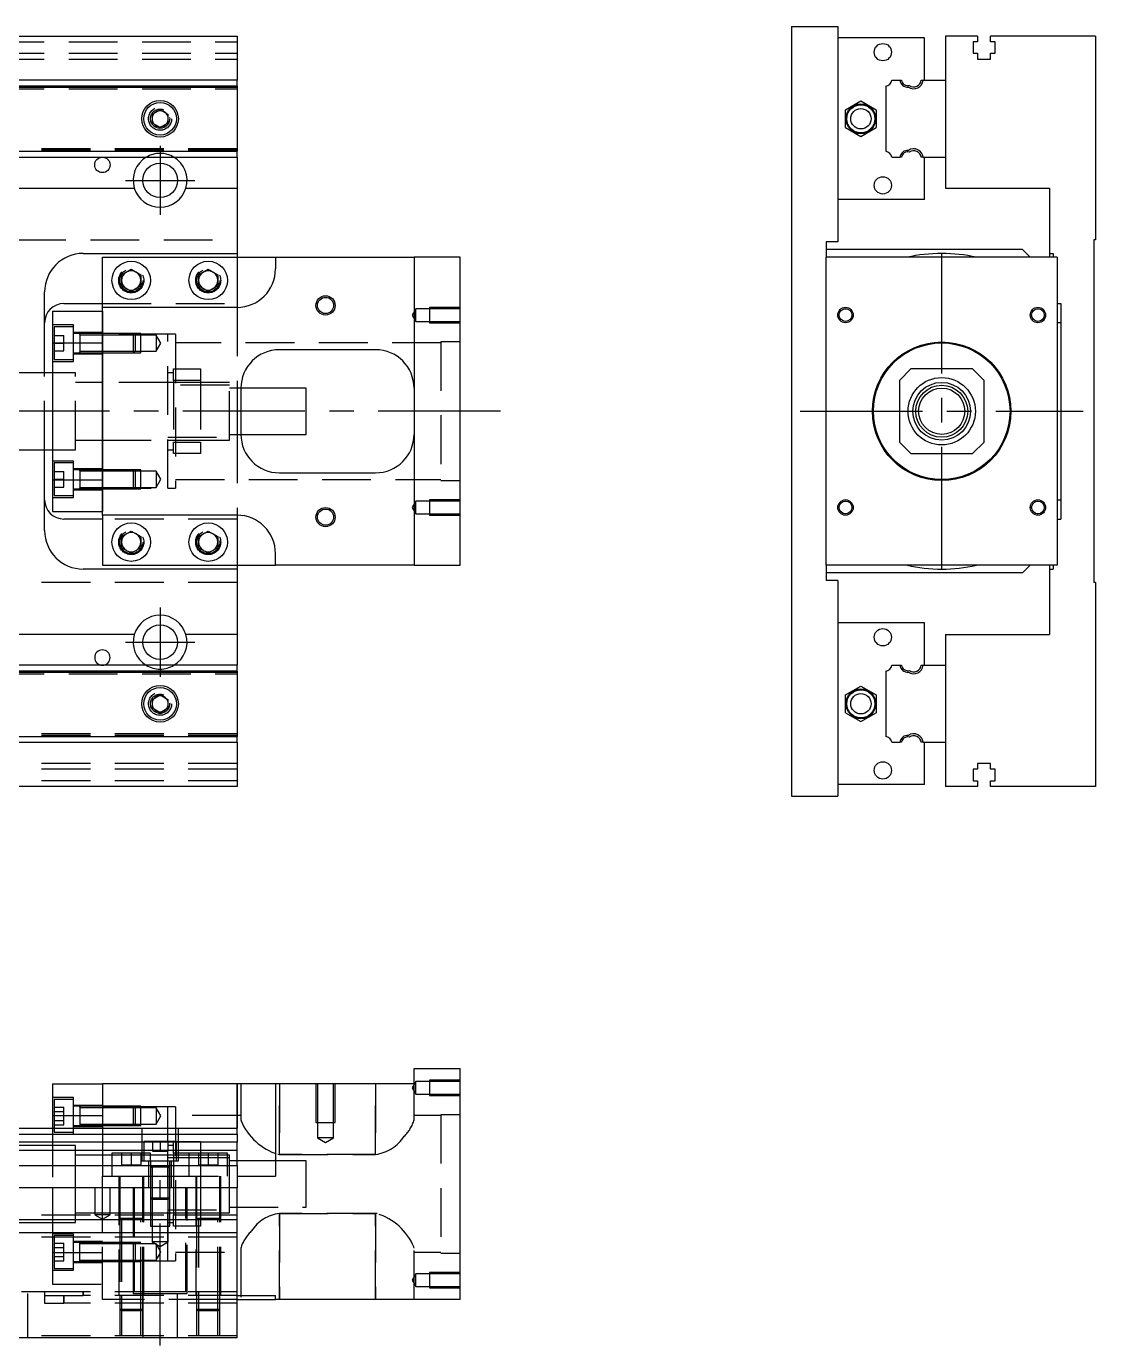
# Model space of a CAD drawing. Extents: x -20 to 743, y -294 to 102.
# Drawn here: x 465.2 to 743.1, y -242.8 to 100 of the extents above; entities that cross this region are included whole.
import ezdxf

# ---------------------------------------------------------------- set-up
doc = ezdxf.new("R2010")
doc.units = 0
doc.linetypes.add('CENTER', pattern=[50.8, 31.75, -6.35, 6.35, -6.35])
doc.linetypes.add('DASHED', pattern=[19.05, 12.7, -6.35])
doc.layers.get('0').update_dxf_attribs({"linetype": 'CONTINUOUS'})
doc.layers.add('CENTER', color=1, linetype='CENTER')

msp = doc.modelspace()

# ---------------------------------------------------------------- linework, layer by layer
at = {"color": 7, "linetype": 'CONTINUOUS'}
for p, q in [((664.13, 100), (676.13, 100)), ((664.13, 100), (664.13, -100)), ((676.13, 100), (676.13, 44)), ((335, 97.5), (520, 97.5)), ((520, 97.5), (520, 86)), ((698.63, 97), (676.13, 97)), ((698.63, 86), (698.63, 97)), ((704.13, 97.5), (704.13, 86)), ((712.43, 97.5), (704.13, 97.5)), ((712.43, 96), (711.28, 96)), ((711.28, 96), (711.28, 93)), ((712.43, 97.5), (712.43, 96)), ((715.83, 96), (715.83, 97.5)), ((743.13, 97.5), (715.83, 97.5)), ((716.98, 96), (715.83, 96)), ((716.98, 93), (716.98, 96)), ((743.13, 97.5), (743.13, 44.5)), ((711.28, 93), (712.43, 93)), ((712.43, 93), (712.43, 91.5)), ((715.83, 91.5), (715.83, 93)), ((715.83, 93), (716.98, 93)), ((712.43, 91.5), (715.83, 91.5)), ((520, 86), (335, 86)), ((520, 84.460392), (520, 86)), ((690.169608, 86), (692.25154, 86)), ((692.25154, 86), (692.65668, 86)), ((697.807372, 86), (698.311934, 86)), ((698.311934, 86), (704.13, 86)), ((704.13, 86), (704.13, 66)), ((704.13, 86), (704.13, 66)), ((520, 84.460392), (335, 84.460392)), ((520, 84.460392), (520, 67.539608)), ((688.63, 84.460392), (688.63, 67.539608)), ((678.130002, 78.309401), (682.130002, 80.618802)), ((682.130002, 80.618802), (686.130002, 78.309401)), ((498, 77.1547), (500, 78.309402)), ((498, 74.8453), (498, 77.1547)), ((500, 78.309402), (502, 77.1547)), ((502, 77.1547), (502, 74.8453)), ((678.130002, 73.690599), (678.130002, 78.309401)), ((686.130002, 78.309401), (686.130002, 73.690599)), ((500, 73.690598), (498, 74.8453)), ((502, 74.8453), (500, 73.690598)), ((678.130002, 73.690599), (682.130002, 71.381198)), ((682.130002, 71.381198), (686.130002, 73.690599)), ((335, 67.539608), (520, 67.539608)), ((335, 66), (520, 66)), ((520, 66), (520, 67.539608)), ((520, 66), (520, 58)), ((690.169608, 66), (692.25154, 66)), ((692.65668, 66), (692.25154, 66)), ((698.311934, 66), (697.807372, 66)), ((698.311934, 66), (704.13, 66)), ((698.63, 55), (698.63, 66)), ((704.13, 66), (704.13, 58)), ((386.708204, 58), (493.291796, 58)), ((506.708204, 58), (520, 58)), ((520, 58), (520, 41)), ((698.63, 55), (676.13, 55)), ((704.13, 58), (731.13, 58)), ((731.13, 58), (731.13, 41)), ((676.13, 44), (673.13, 44)), ((673.13, 44), (673.13, 40)), ((724.13, 42), (673.13, 42)), ((726.13, 40), (724.13, 42)), ((743.13, 44.5), (742.63, 44.5)), ((742.63, 44.5), (742.63, -44.5)), ((480, 41), (520, 41)), ((485, 27), (485, 40)), ((485, 40), (530, 40)), ((520, 41), (520, 40)), ((530, 40), (530, 37)), ((530, 40), (566, 40)), ((566, 40), (566, -40)), ((578, 40), (566, 40)), ((578, -40), (578, 40)), ((673.13, -40), (673.13, 40)), ((733.13, 40), (673.13, 40)), ((731.13, 41), (732.13, 41)), ((731.13, 41), (731.13, 40)), ((732.13, 41), (732.13, 40)), ((733.13, 40), (733.13, -40)), ((490, 35.443376), (492.5, 36.886752)), ((490, 32.556624), (490, 35.443376)), ((492.5, 36.886752), (495, 35.443376)), ((495, 35.443376), (495, 32.556624)), ((510, 35.443376), (512.5, 36.886752)), ((510, 32.556624), (510, 35.443376)), ((512.5, 36.886752), (515, 35.443376)), ((515, 35.443376), (515, 32.556624)), ((470, 10), (470, 31)), ((492.5, 31.113248), (490, 32.556624)), ((495, 32.556624), (492.5, 31.113248)), ((512.5, 31.113248), (510, 32.556624)), ((515, 32.556624), (512.5, 31.113248)), ((475, 28), (485, 28)), ((733.13, 28), (734.13, 28)), ((734.13, 28), (734.13, -28)), ((472, 26), (485, 26)), ((472, 26), (472, 17.78342)), ((485, 17.78342), (485, 27)), ((520, 27), (485, 27)), ((734.13, 23), (733.13, 23)), ((472, 17.78342), (485, 17.78342)), ((472, 17.78342), (472, -17.78342)), ((485, 17.78342), (485, -17.78342)), ((485, -17.78342), (485, 17.78342)), ((556, 16), (531, 16)), ((695.13, 11), (692.13, 8)), ((711.13, 11), (695.13, 11)), ((714.13, 8), (711.13, 11)), ((472, 10), (463, 10)), ((692.13, 8), (692.13, -8)), ((714.13, -8), (714.13, 8)), ((521, 6), (521, -6)), ((538, 6), (521, 6)), ((538, -6), (538, 6)), ((521, -6), (538, -6)), ((463, -10), (472, -10)), ((470, -31), (470, -10)), ((692.13, -8), (695.13, -11)), ((711.13, -11), (714.13, -8)), ((695.13, -11), (711.13, -11)), ((531, -16), (556, -16)), ((472, -17.78342), (485, -17.78342)), ((472, -17.78342), (472, -26)), ((485, -27), (485, -17.78342)), ((733.13, -23), (734.13, -23)), ((472, -26), (485, -26)), ((520, -27), (485, -27)), ((485, -27), (485, -40)), ((485, -28), (475, -28)), ((733.13, -28), (734.13, -28)), ((490, -32.556624), (492.5, -31.113248)), ((490, -35.443376), (490, -32.556624)), ((492.5, -31.113248), (495, -32.556624)), ((495, -32.556624), (495, -35.443376)), ((510, -32.556624), (512.5, -31.113248)), ((510, -35.443376), (510, -32.556624)), ((512.5, -31.113248), (515, -32.556624)), ((515, -32.556624), (515, -35.443376)), ((492.5, -36.886752), (490, -35.443376)), ((495, -35.443376), (492.5, -36.886752)), ((512.5, -36.886752), (510, -35.443376)), ((515, -35.443376), (512.5, -36.886752)), ((530, -40), (530, -37)), ((520, -41), (480, -41)), ((485, -40), (530, -40)), ((520, -40), (520, -41)), ((520, -41), (520, -58)), ((566, -40), (530, -40)), ((566, -40), (578, -40)), ((673.13, -40), (673.13, -44)), ((733.13, -40), (673.13, -40)), ((724.13, -42), (726.13, -40)), ((731.13, -40), (731.13, -41)), ((731.13, -41), (731.13, -58)), ((731.13, -41), (732.13, -41)), ((732.13, -40), (732.13, -41)), ((724.13, -42), (673.13, -42)), ((676.13, -44), (673.13, -44)), ((676.13, -44), (676.13, -100)), ((743.13, -44.5), (742.63, -44.5)), ((743.13, -44.5), (743.13, -97.5)), ((493.291796, -58), (386.708204, -58)), ((520, -58), (506.708204, -58)), ((520, -58), (520, -66)), ((698.63, -55), (676.13, -55)), ((698.63, -66), (698.63, -55)), ((704.13, -58), (704.13, -66)), ((704.13, -58), (731.13, -58)), ((520, -66), (335, -66)), ((520, -67.539608), (335, -67.539608)), ((520, -67.539608), (520, -66)), ((520, -67.539608), (520, -84.460392)), ((688.63, -67.539608), (688.63, -84.460392)), ((690.169608, -66), (692.25154, -66)), ((692.25154, -66), (692.65668, -66)), ((697.807372, -66), (698.311934, -66)), ((698.311934, -66), (704.13, -66)), ((704.13, -66), (704.13, -86)), ((704.13, -66), (704.13, -86)), ((678.130002, -73.690599), (682.130002, -71.381198)), ((682.130002, -71.381198), (686.130002, -73.690599)), ((498, -74.8453), (500, -73.690598)), ((498, -77.1547), (498, -74.8453)), ((500, -73.690598), (502, -74.8453)), ((502, -74.8453), (502, -77.1547)), ((678.130002, -78.309401), (678.130002, -73.690599)), ((686.130002, -73.690599), (686.130002, -78.309401)), ((500, -78.309402), (498, -77.1547)), ((502, -77.1547), (500, -78.309402)), ((678.130002, -78.309401), (682.130002, -80.618802)), ((682.130002, -80.618802), (686.130002, -78.309401)), ((335, -84.460392), (520, -84.460392)), ((520, -86), (520, -84.460392)), ((335, -86), (520, -86)), ((520, -86), (520, -97.5)), ((690.169608, -86), (692.25154, -86)), ((692.65668, -86), (692.25154, -86)), ((698.311934, -86), (697.807372, -86)), ((698.311934, -86), (704.13, -86)), ((698.63, -97), (698.63, -86)), ((704.13, -86), (704.13, -97.5)), ((715.83, -91.5), (712.43, -91.5)), ((712.43, -91.5), (712.43, -93)), ((715.83, -93), (715.83, -91.5)), ((712.43, -93), (711.28, -93)), ((711.28, -93), (711.28, -96)), ((716.98, -93), (715.83, -93)), ((716.98, -96), (716.98, -93)), ((520, -97.5), (335, -97.5)), ((698.63, -97), (676.13, -97)), ((712.43, -97.5), (704.13, -97.5)), ((711.28, -96), (712.43, -96)), ((712.43, -96), (712.43, -97.5)), ((715.83, -97.5), (715.83, -96)), ((715.83, -96), (716.98, -96)), ((743.13, -97.5), (715.83, -97.5)), ((664.13, -100), (676.13, -100)), ((566, -174.76), (566, -170.76)), ((566, -170.76), (578, -170.76)), ((578, -230.76), (578, -170.76)), ((472, -174.76), (485, -174.76)), ((472, -174.76), (472, -182.97658)), ((485, -174.76), (485, -186.26)), ((520, -174.76), (485, -174.76)), ((520, -186.26), (520, -174.76)), ((530, -174.76), (520, -174.76)), ((530, -174.76), (530, -198.76)), ((566, -174.76), (530, -174.76)), ((472, -182.97658), (485, -182.97658)), ((472, -182.97658), (472, -186.26)), ((334.5, -186.26), (520, -186.26)), ((334.5, -187.799608), (520, -187.799608)), ((520, -187.799608), (520, -186.26)), ((520, -187.799608), (520, -189.88154)), ((520, -189.88154), (334.5, -189.88154)), ((520, -192.096666), (520, -189.88154)), ((520, -192.096666), (334.5, -192.096666)), ((520, -195.941934), (520, -192.096666)), ((334.5, -195.941934), (520, -195.941934)), ((520, -195.941934), (520, -201.76)), ((520, -198.76), (530, -198.76)), ((520, -201.76), (0, -201.76)), ((520, -210.06), (520, -201.76)), ((520, -210.06), (0, -210.06)), ((520, -213.46), (520, -210.06)), ((520, -213.46), (0, -213.46)), ((520, -240.76), (520, -213.46)), ((520, -229.76), (530, -229.76)), ((520, -230.76), (530, -230.76)), ((530, -230.76), (530, -229.76)), ((578, -230.76), (530, -230.76)), ((520, -240.76), (0, -240.76))]:
    msp.add_line(p, q, dxfattribs=at)
at = {"color": 3, "linetype": 'DASHED'}
for p, q in [((0, 96), (520, 96)), ((0, 93), (520, 93)), ((0, 91.5), (520, 91.5)), ((0, 84.2), (520, 84.2)), ((0, 83.8), (520, 83.8)), ((335, 84.204452), (520, 84.204452)), ((502.483582, 76.286038), (502.5, 76)), ((520, 68.2), (0, 68.2)), ((520, 67.8), (0, 67.8)), ((520, 67.795548), (335, 67.795548)), ((5.640312, 44.5), (520, 44.5)), ((520, 40), (520, 28)), ((489.5, 34), (489.520026, 34.346056)), ((509.5, 34), (509.520026, 34.346056)), ((485, 28), (520, 28)), ((520, 28), (520, 27)), ((485, 26), (485, 17.78342)), ((520, 27), (520, 6)), ((566.5, 26.65), (565.547372, 25)), ((565.547372, 25), (566.5, 23.35)), ((566.5, 23.35), (566.5, 26.65)), ((570, 26.65), (566.5, 26.65)), ((570, 26.999994), (570, 23.000006)), ((578, 26.999994), (570, 26.999994)), ((578, 26.65), (570, 26.65)), ((477.5, 22.42767), (472, 22.42767)), ((472.5, 21.92767), (472.5, 13.42767)), ((477.5, 21.92767), (472.5, 21.92767)), ((477.5, 12.92767), (477.5, 22.42767)), ((566.5, 23.35), (570, 23.35)), ((570, 23.35), (578, 23.35)), ((570, 23.000006), (578, 23.000006)), ((472.5, 19.67767), (475, 19.67767)), ((472.5, 17.67767), (475, 17.67767)), ((475, 17.67767), (475, 19.67767)), ((475, 15.67767), (475, 17.67767)), ((485, 20.42767), (477.5, 20.42767)), ((479.1, 20.17767), (477.5, 20.17767)), ((479.1, 20.17767), (479.095, 20.17767)), ((479.1, 20.17767), (479.1, 19.92022)), ((479.1, 19.920202), (479.1, 20.17767)), ((479.105, 20.17767), (479.1, 20.17767)), ((484.99998, 20.17767), (479.1, 20.17767)), ((479.1, 19.92022), (479.1, 15.435068)), ((484.99998, 19.77767), (479.1, 19.77767)), ((493.1, 20.17767), (485, 20.17767)), ((493.1, 20.177664), (485, 20.177664)), ((502, 20), (485, 20)), ((493.5, 19.77767), (485, 19.77767)), ((493.1, 15.17767), (493.1, 20.17767)), ((493.5, 19.77767), (493.1, 20.17767)), ((495, 20.177664), (493.10002, 20.177664)), ((493.5, 19.77767), (493.5, 15.57767)), ((495, 19.77767), (493.50002, 19.77767)), ((495, 15.177674), (495, 20.177664)), ((499, 19.77767), (495, 19.77767)), ((499, 19.77767), (499, 15.57767)), ((500.212436, 17.67767), (499, 19.77767)), ((499, 15.57767), (500.212436, 17.67767)), ((502, -20), (502, 20)), ((504, 20), (502, 20)), ((504, 20), (504, -20)), ((573, 17.75), (504, 17.75)), ((573, 18), (573, -18)), ((578, 18), (573, 18)), ((472.5, 15.67767), (475, 15.67767)), ((477.5, 15.17767), (479.1, 15.17767)), ((477.5, 14.92767), (485, 14.92767)), ((479.095, 15.17767), (479.1, 15.17767)), ((479.1, 15.57767), (484.99998, 15.57767)), ((479.1, 15.17767), (479.1, 15.435118)), ((479.1, 15.435068), (479.1, 15.17767)), ((479.1, 15.17767), (479.105, 15.17767)), ((479.1, 15.17767), (484.99998, 15.17767)), ((485, 15.57767), (493.5, 15.57767)), ((485, 15.177674), (493.1, 15.177674)), ((485, 15.17767), (493.1, 15.17767)), ((493.1, 15.17767), (493.5, 15.57767)), ((493.10002, 15.177674), (495, 15.177674)), ((493.50002, 15.57767), (495, 15.57767)), ((495, 15.57767), (499, 15.57767)), ((472, 12.92767), (477.5, 12.92767)), ((472.5, 13.42767), (477.5, 13.42767)), ((503.5, 11), (510.5, 11)), ((503.5, 8), (503.5, 11)), ((510.5, 11), (510.5, 8)), ((470, -10), (470, 10)), ((478, 10), (472, 10)), ((478, -10), (478, 10)), ((485, 7.5), (478, 7.5)), ((502.005, 7.5), (485, 7.5)), ((510.5, 7.5), (501.995, 7.5)), ((503.5, 10), (502, 10)), ((510.5, 8), (503.5, 8)), ((503.5, 8), (503.5, -8)), ((510.5, 8), (510.5, -8)), ((518, 7.5), (510.5, 7.5)), ((518, -7.5), (518, 7.5)), ((518, 6.75), (502, 6.75)), ((521, 6), (518, 6)), ((520, 6), (520, -6)), ((502, -6.75), (518, -6.75)), ((518, -6), (521, -6)), ((520, -6), (520, -27)), ((472, -10), (478, -10)), ((478, -7.5), (485, -7.5)), ((485, -7.5), (502.005, -7.5)), ((501.995, -7.5), (510.5, -7.5)), ((502, -10), (503.5, -10)), ((503.5, -8), (510.5, -8)), ((503.5, -11), (503.5, -8)), ((510.5, -7.5), (518, -7.5)), ((510.5, -8), (510.5, -11)), ((477.5, -12.92767), (472, -12.92767)), ((472.5, -13.42767), (472.5, -21.92767)), ((477.5, -13.42767), (472.5, -13.42767)), ((477.5, -22.42767), (477.5, -12.92767)), ((510.5, -11), (503.5, -11)), ((472.5, -15.67767), (475, -15.67767)), ((475, -17.67767), (475, -15.67767)), ((485, -14.92767), (477.5, -14.92767)), ((479.1, -15.17767), (477.5, -15.17767)), ((479.1, -15.17767), (479.095, -15.17767)), ((479.1, -15.17767), (479.1, -15.435118)), ((479.1, -15.435136), (479.1, -15.17767)), ((484.99998, -15.17767), (479.1, -15.17767)), ((479.105, -15.17767), (479.1, -15.17767)), ((479.1, -15.435118), (479.1, -19.920272)), ((484.99998, -15.57767), (479.1, -15.57767)), ((493.1, -15.17767), (485, -15.17767)), ((493.1, -15.177674), (485, -15.177674)), ((493.5, -15.57767), (485, -15.57767)), ((493.1, -20.17767), (493.1, -15.17767)), ((493.5, -15.57767), (493.1, -15.17767)), ((495, -15.177674), (493.10002, -15.177674)), ((493.5, -15.57767), (493.5, -19.77767)), ((495, -15.57767), (493.50002, -15.57767)), ((495, -20.177664), (495, -15.177674)), ((499, -15.57767), (495, -15.57767)), ((499, -15.57767), (499, -19.77767)), ((500.212436, -17.67767), (499, -15.57767)), ((472.5, -17.67767), (475, -17.67767)), ((472.5, -19.67767), (475, -19.67767)), ((475, -19.67767), (475, -17.67767)), ((477.5, -20.17767), (479.1, -20.17767)), ((477.5, -20.42767), (485, -20.42767)), ((479.095, -20.17767), (479.1, -20.17767)), ((479.1, -19.77767), (484.99998, -19.77767)), ((479.1, -20.17767), (479.1, -19.92022)), ((479.1, -19.920272), (479.1, -20.17767)), ((479.1, -20.17767), (484.99998, -20.17767)), ((479.1, -20.17767), (479.105, -20.17767)), ((485, -17.78342), (485, -26)), ((485, -19.77767), (493.5, -19.77767)), ((485, -20), (502, -20)), ((485, -20.177664), (493.1, -20.177664)), ((485, -20.17767), (493.1, -20.17767)), ((493.1, -20.17767), (493.5, -19.77767)), ((493.10002, -20.177664), (495, -20.177664)), ((493.50002, -19.77767), (495, -19.77767)), ((495, -19.77767), (499, -19.77767)), ((499, -19.77767), (500.212436, -17.67767)), ((502, -20), (504, -20)), ((504, -17.75), (573, -17.75)), ((573, -18), (578, -18)), ((472, -22.42767), (477.5, -22.42767)), ((472.5, -21.92767), (477.5, -21.92767)), ((566.5, -23.35), (565.547372, -25)), ((566.5, -26.65), (566.5, -23.35)), ((570, -23.35), (566.5, -23.35)), ((570, -23.000006), (570, -26.999994)), ((578, -23.000006), (570, -23.000006)), ((578, -23.35), (570, -23.35)), ((520, -27), (520, -28)), ((565.547372, -25), (566.5, -26.65)), ((566.5, -26.65), (570, -26.65)), ((570, -26.65), (578, -26.65)), ((570, -26.999994), (578, -26.999994)), ((520, -28), (485, -28)), ((520, -28), (520, -40)), ((489.5, -34), (489.520026, -33.653944)), ((515.477798, -33.635694), (515.5, -34)), ((520, -44.5), (5.640312, -44.5)), ((0, -67.8), (520, -67.8)), ((0, -68.2), (520, -68.2)), ((335, -67.795548), (520, -67.795548)), ((502.483582, -75.713962), (502.5, -76)), ((520, -83.8), (0, -83.8)), ((520, -84.2), (0, -84.2)), ((520, -84.204452), (335, -84.204452)), ((520, -91.5), (0, -91.5)), ((520, -93), (0, -93)), ((520, -96), (0, -96)), ((520, -174.76), (520, -186.26)), ((521, -174.76), (521, -184.054836)), ((531, -193.074786), (531, -174.76)), ((531, -174.76), (531, -193.074786)), ((540.500006, -174.76), (540.500006, -184.76)), ((540.9, -174.76), (540.9, -184.76)), ((545.1, -184.76), (545.1, -174.76)), ((545.499994, -184.76), (545.499994, -174.76)), ((556, -174.76), (556, -193.074786)), ((556, -193.074786), (556, -174.76)), ((566.5, -174.11), (565.547372, -175.76)), ((566, -184.054836), (566, -174.76)), ((566.5, -177.41), (566.5, -174.11)), ((570, -174.11), (566.5, -174.11)), ((570, -173.760006), (570, -177.759994)), ((578, -173.760006), (570, -173.760006)), ((578, -174.11), (570, -174.11)), ((565.547372, -175.76), (566.5, -177.41)), ((566.5, -177.41), (570, -177.41)), ((570, -177.41), (578, -177.41)), ((570, -177.759994), (578, -177.759994)), ((477.5, -178.33233), (472, -178.33233)), ((472.5, -178.83233), (472.5, -183.08233)), ((477.5, -178.83233), (472.5, -178.83233)), ((472.5, -180.77293), (475, -180.77293)), ((475, -181.92763), (475, -180.77293)), ((477.5, -183.08233), (477.5, -178.33233)), ((485, -180.33233), (477.5, -180.33233)), ((479.1, -180.58233), (477.5, -180.58233)), ((479.1, -180.58233), (479.095, -180.58233)), ((479.1, -180.582326), (479.1, -180.583182)), ((479.1, -180.58233), (479.1, -180.83978)), ((479.1, -180.839798), (479.1, -180.58233)), ((484.99998, -180.58233), (479.1, -180.58233)), ((479.105, -180.58233), (479.1, -180.58233)), ((479.1, -180.83978), (479.1, -185.58233)), ((484.99998, -180.98233), (479.1, -180.98233)), ((493.1, -180.58233), (485, -180.58233)), ((493.100006, -180.582336), (485, -180.582336)), ((493.27767, -180.76), (485, -180.76)), ((493.5, -180.98233), (485, -180.98233)), ((493.1, -183.08233), (493.1, -180.58233)), ((493.5, -180.98233), (493.1, -180.58233)), ((495, -180.582336), (493.10002, -180.582336)), ((495, -180.76), (493.27767, -180.76)), ((493.5, -180.98233), (493.5, -185.18233)), ((495, -180.98233), (493.50002, -180.98233)), ((495, -185.582326), (495, -180.582336)), ((502, -180.76), (495, -180.76)), ((499, -180.98233), (495, -180.98233)), ((499, -180.98233), (499, -185.18233)), ((500.212436, -183.08233), (499, -180.98233)), ((502, -189.76), (502, -180.76)), ((504, -180.76), (502, -180.76)), ((504, -180.76), (504, -220.76)), ((472.5, -181.92763), (475, -181.92763)), ((472.5, -183.08233), (472.5, -186.26)), ((472.5, -184.237032), (475, -184.237032)), ((475, -184.237032), (475, -181.92763)), ((475, -185.391732), (475, -184.237032)), ((477.5, -187.83233), (477.5, -183.08233)), ((493.1, -185.58233), (493.1, -183.08233)), ((499, -185.18233), (500.212436, -183.08233)), ((521, -183.01), (504, -183.01)), ((521, -184.054836), (521.035862, -184.383408)), ((540.500006, -184.76), (545.499994, -184.76)), ((540.9, -184.76), (540.9, -188.76)), ((545.1, -188.76), (545.1, -184.76)), ((573, -183.01), (566, -183.01)), ((573, -182.76), (573, -218.76)), ((578, -182.76), (573, -182.76)), ((472, -186.26), (472, -201.76)), ((472, -187.83233), (477.5, -187.83233)), ((472.5, -185.391732), (475, -185.391732)), ((472.5, -186.26), (472.5, -187.33233)), ((472.5, -187.33233), (477.5, -187.33233)), ((477.5, -185.58233), (479.105, -185.58233)), ((477.5, -185.83233), (485, -185.83233)), ((479.095, -185.58233), (484.99998, -185.58233)), ((479.1, -185.18233), (484.99998, -185.18233)), ((485, -185.18233), (493.5, -185.18233)), ((485, -185.582326), (493.100006, -185.582326)), ((485, -185.58233), (493.1, -185.58233)), ((485, -186.26), (485, -198.76)), ((493.1, -185.58233), (493.5, -185.18233)), ((493.10002, -185.582326), (495, -185.582326)), ((493.50002, -185.18233), (495, -185.18233)), ((495, -185.18233), (499, -185.18233)), ((495.25, -186.26), (495.25, -194.76)), ((504.75, -194.76), (504.75, -186.26)), ((472, -190.76), (463, -190.76)), ((478, -190.76), (472, -190.76)), ((478, -200.76), (478, -190.76)), ((478, -200.76), (478, -190.76)), ((504.25, -189.76), (495.75, -189.76)), ((495.75, -189.76), (495.75, -194.76)), ((498, -189.76), (498, -192.26)), ((500, -189.76), (500, -192.26)), ((502, -189.76), (502, -192.26)), ((503.5, -190.76), (502, -190.76)), ((503.5, -192.76), (503.5, -189.76)), ((504.25, -189.76), (510.5, -189.76)), ((504.25, -194.76), (504.25, -189.76)), ((510.5, -189.76), (510.5, -192.76)), ((543, -188.76), (540.9, -188.76)), ((540.9, -188.76), (543, -189.972436)), ((545.1, -188.76), (543, -188.76)), ((543, -189.972436), (545.1, -188.76)), ((485, -193.26), (478, -193.26)), ((487.5, -193.26), (485, -193.26)), ((495.75, -192.76), (487.5, -192.76)), ((487.5, -192.76), (487.5, -198.76)), ((495.75, -193.26), (487.5, -193.26)), ((490, -192.76), (490, -195.76)), ((492.5, -192.76), (492.5, -195.76)), ((495, -192.76), (495, -195.76)), ((495.25, -194.76), (504.75, -194.76)), ((497.5, -192.76), (495.75, -192.76)), ((497.5, -193.26), (495.75, -193.26)), ((497, -194.76), (497, -201.76)), ((497.5, -194.76), (497.5, -192.76)), ((502, -193.26), (497.5, -193.26)), ((497.5, -194.76), (497.5, -196.36)), ((498, -192.26), (500, -192.26)), ((500, -192.26), (502, -192.26)), ((502, -193.26), (501.995, -193.26)), ((502, -194.76), (502, -192.26)), ((502.005, -193.26), (502, -193.26)), ((503.5, -193.26), (502, -193.26)), ((503.5, -194.01), (502, -194.01)), ((502, -196.358864), (502, -194.76)), ((502.5, -196.36), (502.5, -194.76)), ((503, -201.76), (503, -194.76)), ((504.25, -192.76), (503.5, -192.76)), ((503.5, -192.76), (503.5, -194.76)), ((504.25, -193.26), (503.5, -193.26)), ((504.25, -194.01), (503.5, -194.01)), ((503.5, -194.76), (503.5, -198.76)), ((507.5, -192.76), (504.25, -192.76)), ((507.5, -193.26), (504.25, -193.26)), ((507.5, -194.01), (504.25, -194.01)), ((517.5, -192.76), (507.5, -192.76)), ((507.5, -192.76), (507.5, -198.76)), ((510.5, -193.26), (507.5, -193.26)), ((510.5, -194.01), (507.5, -194.01)), ((510, -192.76), (510, -195.76)), ((510.5, -192.76), (510.5, -198.76)), ((517.5, -193.26), (510.5, -193.26)), ((517.5, -194.01), (510.5, -194.01)), ((512.5, -192.76), (512.5, -195.76)), ((515, -192.76), (515, -195.76)), ((517.5, -198.76), (517.5, -192.76)), ((518, -193.26), (517.5, -193.26)), ((518, -194.01), (517.5, -194.01)), ((518, -198.76), (518, -193.26)), ((520, -194.76), (518, -194.76)), ((530, -194.76), (520, -194.76)), ((538, -194.76), (530, -194.76)), ((530.61503, -193.059374), (531, -193.074786)), ((556, -193.074786), (531, -193.074786)), ((531, -193.074786), (556, -193.074786)), ((538, -200.76), (538, -194.76)), ((485, -201.76), (485, -198.76)), ((485, -198.76), (497.5, -198.76)), ((489.25, -198.76), (489.25, -229.76)), ((489.5, -198.76), (489.5, -201.76)), ((490, -195.76), (492.5, -195.76)), ((492.5, -195.76), (495, -195.76)), ((495.5, -209.765), (495.5, -198.76)), ((495.75, -229.76), (495.75, -198.76)), ((497.5, -196.355), (497.5, -196.36)), ((497.5, -196.36), (497.757448, -196.36)), ((497.757468, -196.36), (497.5, -196.36)), ((497.5, -196.36), (497.5, -201.75998)), ((497.5, -196.36), (497.5, -196.365)), ((497.5, -198.76), (497.9, -198.76)), ((502.242552, -196.36), (497.757468, -196.36)), ((497.9, -196.36), (497.9, -201.75998)), ((497.9, -198.76), (502.1, -198.76)), ((502, -198.76), (502, -196.358864)), ((502, -200.76), (502, -198.76)), ((502.1, -201.75998), (502.1, -196.36)), ((502.1, -198.76), (502.5, -198.76)), ((502.5, -196.36), (502.242552, -196.36)), ((502.242602, -196.36), (502.5, -196.36)), ((502.5, -196.36), (502.5, -196.355)), ((502.5, -201.75998), (502.5, -196.36)), ((502.5, -196.365), (502.5, -196.36)), ((502.5, -198.76), (520, -198.76)), ((503.5, -198.76), (503.5, -208.76)), ((509.25, -198.76), (509.25, -229.76)), ((509.5, -198.76), (509.5, -209.765)), ((510, -195.76), (512.5, -195.76)), ((510.5, -198.76), (510.5, -208.76)), ((512.5, -195.76), (515, -195.76)), ((515.5, -209.765), (515.5, -198.76)), ((515.75, -229.76), (515.75, -198.76)), ((518, -200.76), (518, -198.76)), ((472, -201.76), (472, -210.06)), ((478, -210.76), (478, -200.76)), ((478, -210.76), (478, -200.76)), ((483, -201.76), (483, -208.76)), ((485, -210.06), (485, -201.76)), ((487, -208.76), (487, -201.76)), ((489.5, -201.76), (489.5, -209.76)), ((493, -201.76), (493, -229.26)), ((493.291796, -201.76), (493.291796, -228.76)), ((497.5, -201.76), (497.5, -204.36)), ((497.500006, -201.76), (497.500006, -204.360006)), ((497.9, -201.76), (497.9, -204.76)), ((502, -220.76), (502, -200.76)), ((502.1, -204.76), (502.1, -201.76)), ((502.499994, -204.360006), (502.499994, -201.76)), ((502.5, -204.36), (502.5, -201.76)), ((506.708204, -228.76), (506.708204, -201.76)), ((507, -229.26), (507, -201.76)), ((518, -208.26), (518, -200.76)), ((538, -206.76), (538, -200.76)), ((497.5, -204.36), (502.5, -204.36)), ((497.5, -204.36), (497.9, -204.76)), ((497.500006, -204.36002), (497.500006, -210.06)), ((502.1, -204.76), (497.9, -204.76)), ((497.9, -204.76002), (497.9, -211.76)), ((502.1, -204.76), (502.5, -204.36)), ((502.1, -211.76), (502.1, -204.76002)), ((502.499994, -210.06), (502.499994, -204.36002)), ((520, -208.91), (0, -208.91)), ((478, -208.26), (485, -208.26)), ((487, -208.76), (483, -208.76)), ((483, -208.76), (485, -209.9147)), ((485, -208.26), (489.5, -208.26)), ((485, -209.9147), (487, -208.76)), ((489.5, -208.26), (502.005, -208.26)), ((501.995, -208.26), (510.5, -208.26)), ((502, -207.51), (518, -207.51)), ((502.005, -208.26), (510.5, -208.26)), ((503.5, -208.76), (510.5, -208.76)), ((503.5, -211.76), (503.5, -208.76)), ((510.5, -208.26), (518, -208.26)), ((510.5, -208.76), (510.5, -211.76)), ((518, -206.76), (538, -206.76)), ((531, -208.445214), (556, -208.445214)), ((556, -208.445214), (531, -208.445214)), ((531, -230.76), (531, -208.445214)), ((531, -208.445214), (531, -230.76)), ((556, -208.445214), (556, -230.76)), ((556, -230.76), (556, -208.445214)), ((556.383512, -208.460578), (556, -208.445214)), ((463.291796, -210.76), (472, -210.76)), ((472, -210.06), (472, -213.46)), ((472, -210.76), (478, -210.76)), ((485, -213.46), (485, -210.06)), ((489.5, -209.755), (489.5, -209.76)), ((489.849602, -209.76), (489.5, -209.76)), ((489.5, -209.76), (489.5, -209.765)), ((489.5, -209.76), (489.5, -210.06)), ((489.5, -210.06), (489.5, -213.46)), ((495.15035, -209.76), (489.849602, -209.76)), ((490, -209.76), (490, -210.06)), ((490, -210.06), (490, -213.46)), ((495, -229.75998), (495, -209.76)), ((495.5, -209.76), (495.15035, -209.76)), ((495.5, -229.75998), (495.5, -209.755)), ((497.500006, -210.06), (497.500006, -211.76)), ((497.500006, -211.76), (502.499994, -211.76)), ((497.9, -211.76), (497.9, -215.76)), ((502, -210.76), (503.5, -210.76)), ((502.1, -215.76), (502.1, -211.76)), ((502.499994, -211.76), (502.499994, -210.06)), ((510.5, -211.76), (503.5, -211.76)), ((509.5, -209.755), (509.5, -229.75998)), ((509.5, -209.76), (509.84965, -209.76)), ((509.849602, -209.76), (509.5, -209.76)), ((515.15035, -209.76), (509.849602, -209.76)), ((510, -209.76), (510, -229.75998)), ((515, -229.75998), (515, -209.76)), ((515.150204, -209.76), (515.5, -209.76)), ((515.5, -209.76), (515.15035, -209.76)), ((515.5, -229.75998), (515.5, -209.755)), ((520, -214.61), (0, -214.61)), ((472, -213.46), (472, -218.54342)), ((477.5, -213.68767), (472, -213.68767)), ((472.5, -214.18767), (472.5, -218.43767)), ((477.5, -214.18767), (472.5, -214.18767)), ((477.5, -218.43767), (477.5, -213.68767)), ((485, -215.68767), (477.5, -215.68767)), ((479.105, -215.93767), (477.5, -215.93767)), ((484.99998, -215.93767), (479.095, -215.93767)), ((479.1, -215.93767), (479.1, -216.195118)), ((479.1, -220.93767), (479.1, -215.93767)), ((485, -229.76), (485, -213.46)), ((489.5, -215.93767), (485, -215.93767)), ((489.5, -215.937674), (485, -215.937674)), ((489.5, -213.46), (489.5, -229.75998)), ((490, -215.93767), (489.5, -215.93767)), ((490, -215.937674), (489.5, -215.937674)), ((490, -213.46), (490, -229.75998)), ((493.1, -215.93767), (490, -215.93767)), ((493.100006, -215.937674), (490, -215.937674)), ((493.1, -218.43767), (493.1, -215.93767)), ((493.5, -216.33767), (493.1, -215.93767)), ((495, -215.937674), (493.10002, -215.937674)), ((502.1, -215.76), (497.9, -215.76)), ((497.9, -215.76), (500, -216.972436)), ((500, -216.972436), (502.1, -215.76)), ((472, -218.54342), (472, -226.76)), ((472, -218.54342), (476.708204, -218.54342)), ((472.5, -216.128268), (475, -216.128268)), ((472.5, -217.282968), (475, -217.282968)), ((472.5, -218.43767), (472.5, -222.68767)), ((475, -217.282968), (475, -216.128268)), ((475, -219.59237), (475, -217.282968)), ((476.708204, -218.54342), (485, -218.54342)), ((477.5, -223.18767), (477.5, -218.43767)), ((484.99998, -216.33767), (479.1, -216.33767)), ((489.5, -216.33767), (485, -216.33767)), ((490, -216.33767), (489.5, -216.33767)), ((493.5, -216.33767), (490, -216.33767)), ((493.1, -220.93767), (493.1, -218.43767)), ((493.5, -216.33767), (493.5, -218.43767)), ((493.5, -218.43767), (493.5, -220.53767)), ((495, -216.33767), (493.50002, -216.33767)), ((499, -216.33767), (495, -216.33767)), ((499, -216.33767), (499, -220.53767)), ((500.212436, -218.43767), (499, -216.33767)), ((499, -220.53767), (500.212436, -218.43767)), ((504, -218.51), (521, -218.51)), ((521.02814, -217.176646), (521, -217.465164)), ((521, -217.465164), (521, -230.76)), ((521.119076, -216.829652), (521.02814, -217.176646)), ((566, -217.465164), (565.96376, -217.135044)), ((566, -230.76), (566, -217.465164)), ((566, -218.51), (573, -218.51)), ((573, -218.76), (578, -218.76)), ((472.5, -219.59237), (475, -219.59237)), ((472.5, -220.74707), (475, -220.74707)), ((472.5, -222.68767), (477.5, -222.68767)), ((475, -220.74707), (475, -219.59237)), ((477.5, -220.93767), (479.105, -220.93767)), ((477.5, -221.18767), (485, -221.18767)), ((479.095, -220.93767), (484.99998, -220.93767)), ((479.1, -220.53767), (484.99998, -220.53767)), ((485, -220.53767), (489.5, -220.53767)), ((485, -220.76), (489.5, -220.76)), ((485, -220.937664), (489.5, -220.937664)), ((485, -220.93767), (489.5, -220.93767)), ((489.5, -220.53767), (490, -220.53767)), ((489.5, -220.76), (490, -220.76)), ((489.5, -220.937664), (490, -220.937664)), ((489.5, -220.93767), (490, -220.93767)), ((490, -220.53767), (493.5, -220.53767)), ((490, -220.76), (493.27767, -220.76)), ((490, -220.937664), (493.100006, -220.937664)), ((490, -220.93767), (493.1, -220.93767)), ((493.1, -220.93767), (493.5, -220.53767)), ((493.10002, -220.937664), (495, -220.937664)), ((493.27767, -220.76), (502, -220.76)), ((493.50002, -220.53767), (495, -220.53767)), ((495, -220.53767), (499, -220.53767)), ((502, -220.76), (504, -220.76)), ((472, -223.18767), (477.5, -223.18767)), ((566.5, -224.11), (565.547372, -225.76)), ((565.547372, -225.76), (566.5, -227.41)), ((566.5, -227.41), (566.5, -224.11)), ((570, -224.11), (566.5, -224.11)), ((570, -223.760006), (570, -227.759994)), ((578, -223.760006), (570, -223.760006)), ((578, -224.11), (570, -224.11)), ((476.708204, -228.76), (463.291796, -228.76)), ((465.5, -229.26), (465.5, -240.76)), ((470, -228.76), (470, -229.76)), ((472, -226.76), (485, -226.76)), ((520, -228.76), (476.708204, -228.76)), ((480, -229.76), (480, -228.76)), ((480, -228.76), (480, -229.76)), ((493, -229.26), (500, -229.26)), ((506.708204, -228.76), (493.291796, -228.76)), ((495.5, -229.26), (495.5, -240.76)), ((500, -229.26), (507, -229.26)), ((504.5, -240.76), (504.5, -229.26)), ((566.5, -227.41), (570, -227.41)), ((570, -227.41), (578, -227.41)), ((570, -227.759994), (578, -227.759994)), ((470, -229.76), (480, -229.76)), ((470, -229.76), (470, -231.76)), ((470, -231.76), (475, -231.76)), ((475, -231.76), (475, -229.76)), ((475, -229.76), (475, -231.76)), ((520, -231.76), (475, -231.76)), ((520, -229.76), (480, -229.76)), ((485, -230.76), (485, -229.76)), ((515, -230.76), (485, -230.76)), ((489.5, -229.76), (489.5, -233.26)), ((489.500006, -229.76), (489.500006, -233.260006)), ((490, -229.76), (490, -233.76)), ((495, -233.76), (495, -229.76)), ((495.499994, -233.260006), (495.499994, -229.76)), ((495.5, -233.26), (495.5, -229.76)), ((509.5, -229.76), (509.5, -233.26)), ((509.500006, -229.76), (509.500006, -233.260006)), ((510, -229.76), (510, -233.76)), ((515, -233.76), (515, -229.76)), ((515.5, -230.76), (515, -230.76)), ((515.499994, -233.260006), (515.499994, -229.76)), ((515.5, -233.26), (515.5, -229.76)), ((520, -230.76), (515.5, -230.76)), ((489.5, -233.26), (495.5, -233.26)), ((489.5, -233.26), (490, -233.76)), ((489.500006, -233.26002), (489.500006, -240.26)), ((495, -233.76), (490, -233.76)), ((490, -233.76002), (490, -240.26)), ((495, -233.76), (495.5, -233.26)), ((495, -240.26), (495, -233.76002)), ((495.499994, -240.26), (495.499994, -233.26002)), ((509.5, -233.26), (515.5, -233.26)), ((509.5, -233.26), (510, -233.76)), ((509.500006, -233.26002), (509.500006, -240.26)), ((515, -233.76), (510, -233.76)), ((510, -233.76002), (510, -240.26)), ((515, -233.76), (515.5, -233.26)), ((515, -240.26), (515, -233.76002)), ((515.499994, -240.26), (515.499994, -233.26002)), ((520, -240.26), (6.499992, -240.26))]:
    msp.add_line(p, q, dxfattribs=at)
at = {"color": 7, "linetype": 'CONTINUOUS'}
for centre, radius in [((687.830002, 93.300001), 2.25), ((500, 76), 4.75), ((500, 76), 4.25), ((682.130002, 76), 3.875), ((682.130002, 76), 3.643013), ((682.130002, 76), 2.65), ((485, 64), 2), ((500, 60), 4.5), ((687.830002, 58.699999), 2.25), ((492.5, 34), 5), ((512.5, 34), 5), ((543, 27.5), 2.1), ((678.13, 25), 1.65), ((728.13, 25), 1.65), ((703.13, 0), 18), ((703.13, 0), 17.75), ((703.13, 0), 8.75), ((703.13, 0), 7.5), ((703.13, 0), 6.75), ((703.13, 0), 6), ((678.13, -25), 1.65), ((728.13, -25), 1.65), ((543, -27.5), 2.1), ((492.5, -34), 5), ((512.5, -34), 5), ((500, -60), 4.5), ((687.830002, -58.699999), 2.25), ((500, -76), 4.75), ((500, -76), 4.25), ((682.130002, -76), 3.875), ((682.130002, -76), 3.643013), ((682.130002, -76), 2.65), ((687.830002, -93.300001), 2.25)]:
    msp.add_circle(centre, radius, dxfattribs=at)
at = {"color": 3, "linetype": 'DASHED'}
for centre, radius in [((500, 76), 3), ((500, 76), 2.5), ((492.5, 34), 3.25), ((492.5, 34), 3), ((512.5, 34), 3.25), ((512.5, 34), 3), ((492.5, -34), 3.25), ((512.5, -34), 3.25), ((492.5, -34), 3), ((512.5, -34), 3), ((500, -76), 3), ((500, -76), 2.5)]:
    msp.add_circle(centre, radius, dxfattribs=at)
at = {"color": 3, "linetype": 'CONTINUOUS'}
for centre, radius in [((543, 27.5), 2.5), ((678.13, 25), 2), ((728.13, 25), 2), ((678.13, -25), 2), ((728.13, -25), 2), ((543, -27.5), 2.5)]:
    msp.add_circle(centre, radius, dxfattribs=at)
at = {"color": 7, "linetype": 'CONTINUOUS'}
for centre, radius, start, end in [((688.13, 86.5), 2.1, 283.774147, 346.225853), ((694.33, 86.3), 2.1, 188.213211, 273.73141), ((694.33, 86.3), 1.7, 190.164249, 282.916417), ((695.83, 86.3), 2.5, 236.952555, 353.107897), ((695.83, 86.3), 2, 235.944202, 351.373073), ((500, 76), 2.1, 162.24721, 180), ((500, 76), 2.1, 180, 197.75279), ((500, 76), 2.1, 137.75279, 162.24721), ((500, 76), 2.1, 102.24721, 137.75279), ((500, 76), 2.1, 77.75279, 102.24721), ((500, 76), 2.1, 42.24721, 77.75279), ((500, 76), 2.1, 17.75279, 42.24721), ((500, 76), 2.1, 342.24721, 17.75279), ((500, 76), 2.1, 197.75279, 222.24721), ((500, 76), 2.1, 222.24721, 257.75279), ((500, 76), 2.1, 257.75279, 282.24721), ((500, 76), 2.1, 282.24721, 317.75279), ((500, 76), 2.1, 317.75279, 342.24721), ((500, 60), 7, 121.002719, 196.60155), ((500, 60), 7, 343.39845, 58.997281), ((688.13, 65.5), 2.1, 13.774147, 76.225853), ((694.33, 65.7), 2.1, 86.26859, 171.786789), ((694.33, 65.7), 1.7, 77.083583, 169.835751), ((695.83, 65.7), 2.5, 6.892103, 123.047445), ((695.83, 65.7), 2, 8.626927, 124.055798), ((500, 60), 7, 196.60155, 343.39845), ((480, 31), 10, 90, 180), ((703.13, 0), 41, 77.319617, 102.680383), ((492.5, 34), 2.5, 120, 180), ((492.5, 34), 2.5, 60, 120), ((492.5, 34), 2.5, 0, 60), ((512.5, 34), 2.5, 120, 180), ((512.5, 34), 2.5, 60, 120), ((512.5, 34), 2.5, 0, 60), ((520, 37), 10, 270, 0), ((492.5, 34), 2.5, 180, 240), ((492.5, 34), 2.5, 240, 300), ((492.5, 34), 2.5, 300, 0), ((512.5, 34), 2.5, 180, 240), ((512.5, 34), 2.5, 240, 300), ((512.5, 34), 2.5, 300, 0), ((475, 23), 5, 90, 180), ((531, 6), 10, 90, 180), ((556, 6), 10, 0, 90), ((531, -6), 10, 180, 270), ((556, -6), 10, 270, 0), ((475, -23), 5, 180, 270), ((520, -37), 10, 0, 90), ((480, -31), 10, 180, 270), ((492.5, -34), 2.5, 120, 180), ((492.5, -34), 2.5, 180, 240), ((492.5, -34), 2.5, 60, 120), ((492.5, -34), 2.5, 0, 60), ((492.5, -34), 2.5, 300, 0), ((512.5, -34), 2.5, 120, 180), ((512.5, -34), 2.5, 180, 240), ((512.5, -34), 2.5, 60, 120), ((512.5, -34), 2.5, 0, 60), ((512.5, -34), 2.5, 300, 0), ((492.5, -34), 2.5, 240, 300), ((512.5, -34), 2.5, 240, 300), ((703.13, 0), 41, 257.319617, 282.680383), ((500, -60), 7, 16.60155, 163.39845), ((500, -60), 7, 163.39845, 238.997281), ((500, -60), 7, 301.002719, 16.60155), ((485, -64), 2, 90, 270), ((485, -64), 2, 270, 90), ((688.13, -65.5), 2.1, 283.774147, 346.225853), ((694.33, -65.7), 2.1, 188.213211, 273.73141), ((694.33, -65.7), 1.7, 190.164249, 282.916417), ((695.83, -65.7), 2.5, 236.952555, 353.107897), ((695.83, -65.7), 2, 235.944202, 351.373073), ((500, -76), 2.1, 162.24721, 180), ((500, -76), 2.1, 137.75279, 162.24721), ((500, -76), 2.1, 102.24721, 137.75279), ((500, -76), 2.1, 77.75279, 102.24721), ((500, -76), 2.1, 42.24721, 77.75279), ((500, -76), 2.1, 17.75279, 42.24721), ((500, -76), 2.1, 342.24721, 17.75279), ((500, -76), 2.1, 180, 197.75279), ((500, -76), 2.1, 197.75279, 222.24721), ((500, -76), 2.1, 222.24721, 257.75279), ((500, -76), 2.1, 257.75279, 282.24721), ((500, -76), 2.1, 282.24721, 317.75279), ((500, -76), 2.1, 317.75279, 342.24721), ((688.13, -86.5), 2.1, 13.774147, 76.225853), ((694.33, -86.3), 2.1, 86.26859, 171.786789), ((694.33, -86.3), 1.7, 77.083583, 169.835751), ((695.83, -86.3), 2.5, 6.892103, 123.047445), ((695.83, -86.3), 2, 8.626927, 124.055798)]:
    msp.add_arc(centre, radius, start, end, dxfattribs=at)
at = {"color": 3, "linetype": 'DASHED'}
for centre, radius, start, end in [((500, 60), 7, 58.997281, 121.002719), ((500, -60), 7, 238.997281, 301.002719), ((535.412749, -178.136012), 15.675613, 203.48708594, 252.17789553), ((557.487225, -181.879914), 8.786217, 312.59251616, 345.66813465), ((554.64, -182.727179), 10.436597, 277.48754277, 327.41246533), ((532.109519, -218.283125), 9.900279, 96.43462492, 147.2861536), ((551.593646, -223.378138), 15.667687, 23.48252767, 72.19873987), ((532.817154, -221.959256), 12.773326, 135.03444464, 156.32256147)]:
    msp.add_arc(centre, radius, start, end, dxfattribs=at)
at = {"layer": 'CENTER', "color": 1, "linetype": 'CENTER'}
for p, q in [((500, 69), (500, 51)), ((491, 60), (509, 60)), ((703.13, -41), (703.13, 41)), ((588.445, 0), (-20, 0)), ((666.38, 0), (739.88, 0)), ((500, -51), (500, -69)), ((491, -60), (509, -60)), ((500, -242.76), (500, -199.76))]:
    msp.add_line(p, q, dxfattribs=at)

doc.saveas('drawing.dxf')
